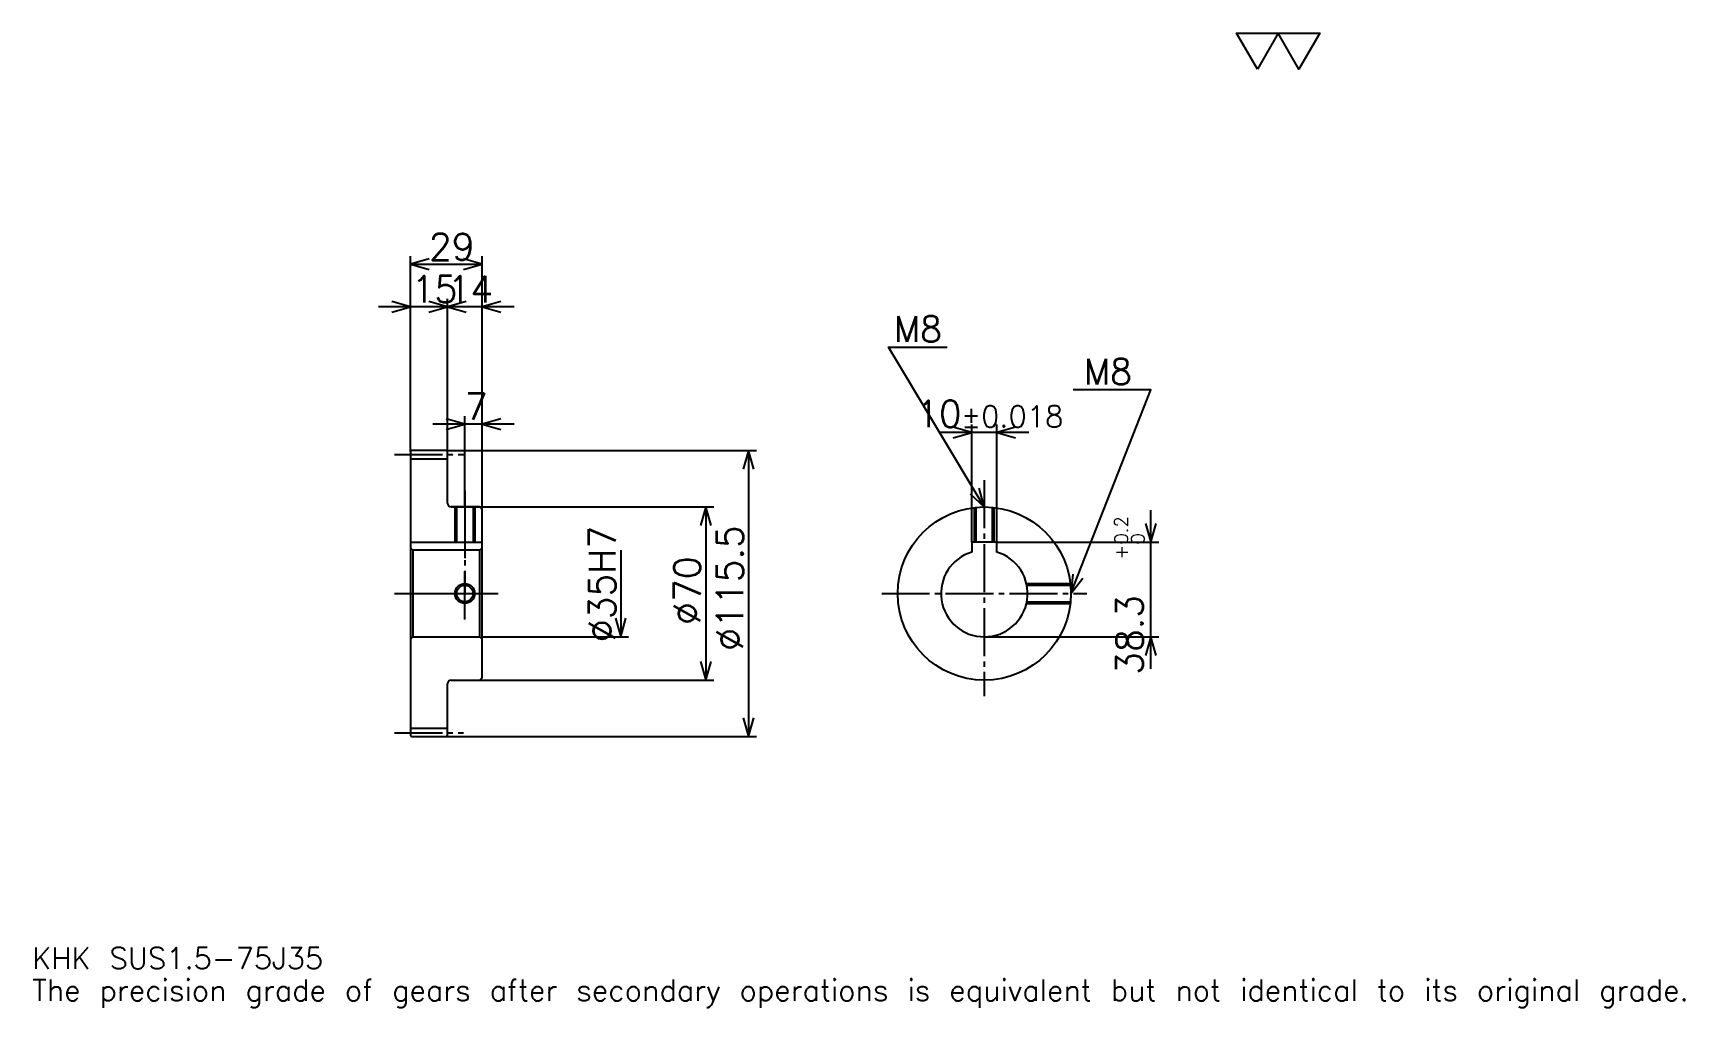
# Model space of a CAD drawing. Extents: x 22 to 689, y 8 to 402.
import ezdxf

# ---------------------------------------------------------------- set-up
doc = ezdxf.new("R2010")
doc.units = 0
doc.linetypes.add('DASHDOT', pattern=[25.826087, 19.369565, -2.152174, 2.152174, -2.152174])
doc.layers.get('0').update_dxf_attribs({"linetype": 'CONTINUOUS'})
doc.layers.add('DASHDOT', color=6, linetype='DASHDOT')
doc.styles.add('KANJI', font='TXT', dxfattribs={"bigfont": 'BIGFONT'})

msp = doc.modelspace()

# ---------------------------------------------------------------- linework, layer by layer
at = {"color": 5}
for p, q in [((174.32608, 233.152176), (174.32608, 311.706512)), ((174.32608, 308.478271), (203.32608, 308.478271)), ((203.32608, 233.152176), (203.32608, 311.706512)), ((189.32608, 233.152176), (189.32608, 294.489136)), ((202.23912, 291.260864), (161.41304, 291.260864)), ((216.23912, 291.260864), (176.41304, 291.260864)), ((196.32608, 233.152176), (196.32608, 247.141312)), ((216.23912, 243.913055), (183.41304, 243.913055)), ((424.108704, 240.532608), (388.282593, 240.532608)), ((401.195648, 196.202179), (401.195648, 243.760864)), ((411.195648, 196.202179), (411.195648, 243.760864)), ((174.32608, 232.652176), (174.32608, 233.152176)), ((188.82608, 233.152176), (203.32608, 233.152176)), ((189.32608, 232.652176), (189.32608, 233.152176)), ((196.32608, 210.402176), (196.32608, 233.152176)), ((196.32608, 210.402176), (196.32608, 233.152176)), ((203.32608, 233.152176), (314.163025, 233.152176)), ((203.32608, 209.402176), (203.32608, 233.152176)), ((310.934784, 233.152176), (310.934784, 117.652176)), ((190.82608, 210.402176), (203.32608, 210.402176)), ((203.32608, 210.402176), (296.945648, 210.402176)), ((293.717377, 210.402176), (293.717377, 140.402176)), ((473.478241, 144.989136), (473.478241, 209.115219)), ((411.195648, 196.202179), (476.706512, 196.202179)), ((259.282593, 192.902176), (259.282593, 157.902176)), ((203.32608, 157.902176), (262.510864, 157.902176)), ((406.195648, 157.902176), (476.706512, 157.902176)), ((190.82608, 140.402176), (203.32608, 140.402176)), ((203.32608, 140.402176), (296.945648, 140.402176)), ((188.82608, 117.652176), (203.32608, 117.652176)), ((203.32608, 117.652176), (314.163025, 117.652176))]:
    msp.add_line(p, q, dxfattribs=at)
at = {"color": 4}
for p, q in [((174.32608, 229.777176), (189.32608, 229.777176)), ((174.32608, 196.202179), (203.32608, 196.202179)), ((202.32608, 192.902176), (203.32608, 193.902176)), ((175.32608, 192.902176), (175.32608, 157.902176)), ((202.32608, 157.902176), (203.32608, 156.902176)), ((174.32608, 121.027176), (189.32608, 121.027176))]:
    msp.add_line(p, q, dxfattribs=at)
at = {"color": 7}
msp.add_lwpolyline([(516.521729, 387.391296), (508.128235, 401.940002), (541.702148, 401.940002), (533.308716, 387.391296), (524.915222, 401.940002), (516.521729, 387.391296)], dxfattribs=at)
at = {"color": 5}
for points in [[(181.858688, 310.630432), (174.32608, 308.478271), (181.858688, 306.32608)], [(195.793472, 306.32608), (203.32608, 308.478271), (195.793472, 310.630432)], [(166.793472, 289.108704), (174.32608, 291.260864), (166.793472, 293.413055)], [(181.793472, 289.108704), (189.32608, 291.260864), (181.793472, 293.413055)], [(196.858688, 293.413055), (189.32608, 291.260864), (196.858688, 289.108704)], [(210.858688, 293.413055), (203.32608, 291.260864), (210.858688, 289.108704)], [(406.195648, 210.402176), (367.456512, 274.967407), (391.130432, 274.967407)], [(441.195648, 175.402176), (473.478241, 257.75), (442.056519, 257.75)], [(188.793472, 241.760864), (196.32608, 243.913055), (188.793472, 246.065216)], [(210.858688, 246.065216), (203.32608, 243.913055), (210.858688, 241.760864)], [(393.663025, 238.380432), (401.195648, 240.532608), (393.663025, 242.684784)], [(418.728271, 242.684784), (411.195648, 240.532608), (418.728271, 238.380432)], [(313.086975, 225.619568), (310.934784, 233.152176), (308.782593, 225.619568)], [(400.47467, 215.754059), (406.195648, 210.402176), (404.165619, 217.968628)], [(295.869568, 202.869568), (293.717377, 210.402176), (291.565216, 202.869568)], [(471.32608, 203.734787), (473.478241, 196.202179), (475.630402, 203.734787)], [(441.941223, 183.200653), (441.195648, 175.402176), (445.948639, 181.629639)], [(257.130432, 165.434784), (259.282593, 157.902176), (261.434784, 165.434784)], [(475.630402, 150.369568), (473.478241, 157.902176), (471.32608, 150.369568)], [(291.565216, 147.934784), (293.717377, 140.402176), (295.869568, 147.934784)], [(308.782593, 125.184784), (310.934784, 117.652176), (313.086975, 125.184784)]]:
    msp.add_lwpolyline(points, dxfattribs=at)
at = {"color": 4}
for points in [[(189.32608, 211.902176), (189.32608, 232.652176), (188.82608, 233.152176), (174.82608, 233.152176), (174.32608, 232.652176), (174.32608, 156.902176)], [(190.82608, 140.402176), (202.32608, 140.402176), (203.32608, 141.402176), (203.32608, 209.402176), (202.32608, 210.402176), (190.82608, 210.402176)], [(192.32608, 210.402176), (192.32608, 196.202179)], [(193.001083, 210.402176), (193.001083, 196.202179)], [(199.651077, 210.402176), (199.651077, 196.202179)], [(200.32608, 210.402176), (200.32608, 196.202179)], [(402.195648, 196.202179), (402.195648, 210.172852)], [(402.870667, 196.202179), (402.870667, 210.243881)], [(409.52063, 196.202179), (409.52063, 210.243881)], [(410.195648, 196.202179), (410.195648, 210.172852)], [(174.32608, 156.902176), (175.32608, 157.902176), (202.32608, 157.902176), (202.32608, 192.902176), (175.32608, 192.902176), (174.32608, 193.902176)], [(411.195648, 192.172684), (411.195648, 196.202179), (401.195648, 196.202179), (401.195648, 192.172684)], [(423.232361, 179.402176), (440.966339, 179.402176)], [(423.376862, 178.727173), (441.037354, 178.727173)], [(423.232361, 171.402176), (440.966339, 171.402176)], [(423.376862, 172.077179), (441.037354, 172.077179)], [(174.32608, 156.902176), (174.32608, 118.152176), (174.82608, 117.652176), (188.82608, 117.652176), (189.32608, 118.152176), (189.32608, 138.902176)]]:
    msp.add_lwpolyline(points, dxfattribs=at)
for centre, radius in [((406.195648, 175.402176), 35), ((196.32608, 175.402176), 3.325)]:
    msp.add_circle(centre, radius, dxfattribs=at)
at = {"color": 7}
msp.add_circle((196.32608, 175.402176), 4, dxfattribs=at)
at = {"color": 4}
for centre, radius, start, end in [((190.82608, 211.902176), 1.5, 180, 270), ((406.195648, 175.402176), 17.5, 106.601549926, 73.398450074), ((190.82608, 138.902176), 1.5, 90, 180)]:
    msp.add_arc(centre, radius, start, end, dxfattribs=at)
at = {"layer": 'DASHDOT', "color": 7}
for p, q in [((167.869553, 231.652176), (195.782608, 231.652176)), ((406.195648, 221.16304), (406.195648, 133.945648)), ((196.32608, 210.402176), (196.32608, 175.402176)), ((167.869553, 175.402176), (209.782593, 175.402176)), ((364.739136, 175.402176), (447.652161, 175.402176)), ((167.869553, 119.152176), (195.782608, 119.152176))]:
    msp.add_line(p, q, dxfattribs=at)
for points in [[(196.32608, 216.858704), (196.32608, 189.745651)], [(196.32608, 164.945648), (196.32608, 185.858704)], [(185.869553, 175.402176), (206.782593, 175.402176)]]:
    msp.add_lwpolyline(points, dxfattribs=at)

# ---------------------------------------------------------------- texts
at = {"color": 7, "style": 'KANJI'}
for s, height, p in [('29', 10.76087, (181.831512, 310.200012)), ('15', 10.76087, (174.831512, 292.982605)), ('14', 10.76087, (189.331512, 292.982605)), ('M8', 10.330435, (369.608704, 277.119568)), ('M8', 10.330435, (446.36087, 259.902161)), ('7', 10.76087, (196.328796, 245.634796)), ('10', 10.76087, (378.602661, 242.684784)), ('%%p0.018', 8.608696, (396.787201, 242.684784)), ('KHK SUS1.5-75J35', 8.608696, (21.52174, 23.673914)), ('The precision grade of gears after secondary operations is equivalent but not identical to its original grade.', 8.608696, (21.52174, 10.76087))]:
    msp.add_text(s, height=height, dxfattribs=at).set_placement(p)
for s, height, p in [('%%c35H7', 10.76087, (257.130432, 155.76358)), ('%%c115.5', 10.76087, (308.782593, 152.266296)), ('0.2', 5.380435, (464.223907, 195.142471)), ('+', 5.380435, (464.223907, 189.116379)), ('0', 5.380435, (470.89563, 195.142471)), ('%%c70', 10.76087, (291.565216, 162.758148)), ('38.3', 10.76087, (470.249969, 142.539078))]:
    msp.add_text(s, height=height, rotation=90, dxfattribs=at).set_placement(p)

doc.saveas('drawing.dxf')
